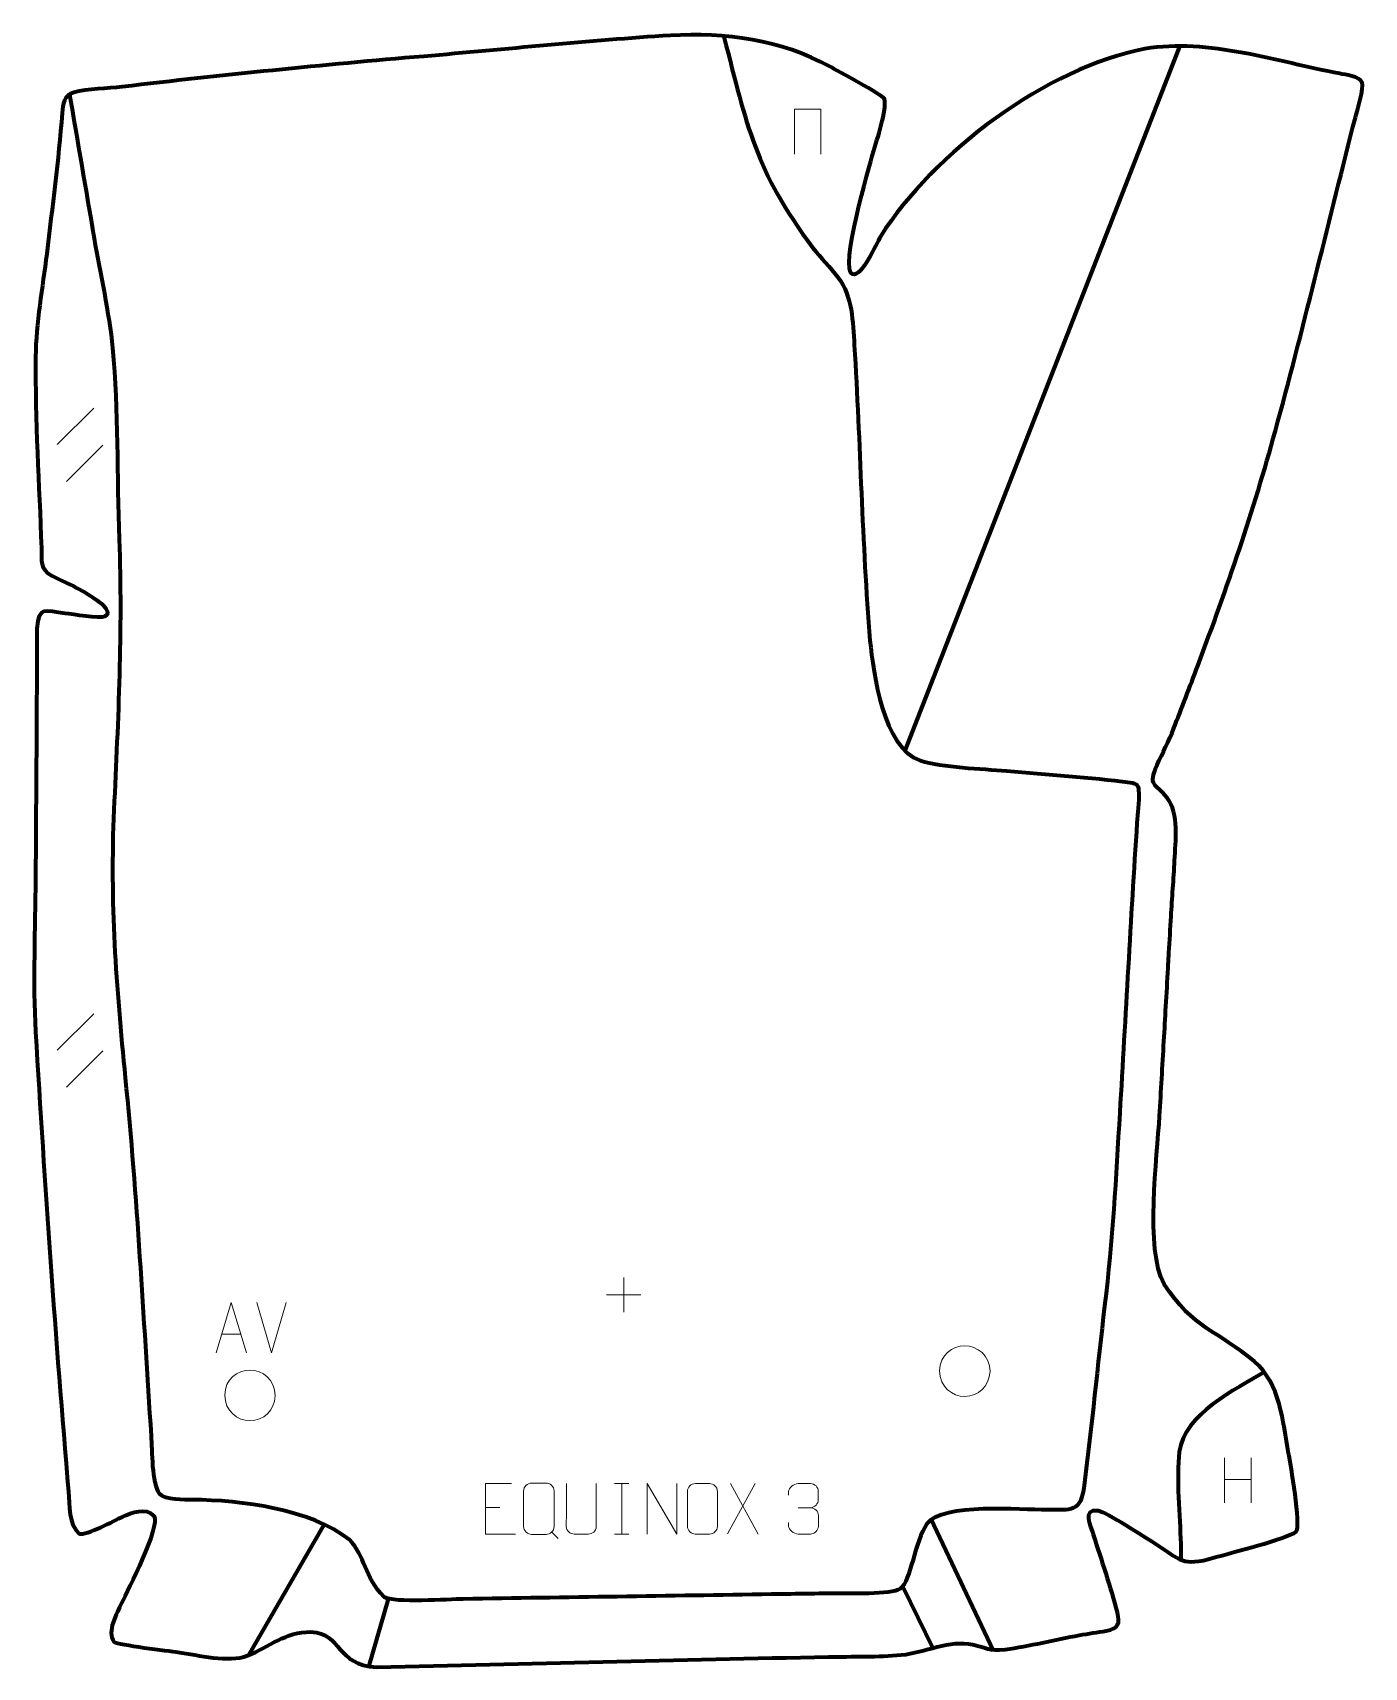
# Model space of a CAD drawing. Header units: millimetres. Extents: x 1051 to 1712, y -4 to 807.
import ezdxf

# ---------------------------------------------------------------- set-up
doc = ezdxf.new("R2010")
doc.units = ezdxf.units.MM
doc.header["$MEASUREMENT"] = 0
doc.layers.add('layer 2', color=7, linetype='Continuous')
doc.layers.add('layer 3', color=7, linetype='Continuous')

msp = doc.modelspace()

# ---------------------------------------------------------------- linework, layer by layer
at = {"layer": 'layer 2', "color": 142, "lineweight": 158}
for points, knots in [([(1393.7582, 804.8352), (1405.2718, 760.1513), (1409.3389, 738.2271), (1437.8823, 699.9859), (1437.8823, 699.9859), (1441.8815, 694.89), (1446.5769, 690.2873), (1450.3393, 685.37), (1450.3393, 685.37), (1457.6485, 675.8172), (1457.7299, 663.2821), (1458.4937, 651.6543), (1458.4937, 651.6543), (1461.4927, 602.892), (1462.277, 553.7509), (1466.2754, 505.1066), (1466.2754, 505.1066), (1467.9847, 488.4848), (1472.78, 451.7967), (1491.1188, 445.5982), (1491.1188, 445.5982), (1502.2212, 442.0281), (1521.6716, 441.583), (1533.9709, 440.4193), (1533.9709, 440.4193), (1554.2072, 438.5621), (1575.2725, 437.3561), (1595.3314, 434.6623), (1595.3314, 434.6623), (1598.952, 434.176), (1599.4601, 433.4465), (1599.6633, 429.3776), (1599.6633, 429.3776), (1599.8555, 425.5299), (1598.9862, 418.913), (1598.7119, 414.6985), (1598.7119, 414.6985), (1595.6041, 366.8246), (1593.0434, 318.7958), (1590.1865, 270.8891), (1590.1865, 270.8891), (1588.2994, 238.5006), (1586.537, 207.2947), (1582.6839, 175.0117), (1582.6839, 175.0117), (1579.1745, 145.3238), (1576.3264, 115.5564), (1572.5472, 85.9016), (1572.5472, 85.9016), (1570.7965, 72.1647), (1566.3932, 73.8205), (1553.963, 73.6969), (1553.963, 73.6969), (1541.4716, 73.8467), (1502.0378, 77.2179), (1494.5542, 66.7861), (1494.5542, 66.7861), (1488.4766, 58.3139), (1486.6403, 38.5979), (1481.2944, 34.5908), (1481.2944, 34.5908), (1477.1378, 31.4751), (1455.0613, 32.3773), (1448.8321, 32.3204), (1448.8321, 32.3204), (1438.3264, 32.1609), (1427.8209, 32.0014), (1417.3153, 31.8419), (1417.3153, 31.8419), (1366.3791, 31.0688), (1315.4428, 30.2955), (1264.5066, 29.5223), (1264.5066, 29.5223), (1257.487, 29.3485), (1229.8226, 27.4918), (1225.2897, 30.4211), (1225.2897, 30.4211), (1215.047, 40.6905), (1216.0084, 50.8674), (1207.9943, 58.8565), (1207.9943, 58.8565), (1188.7286, 74.2156), (1154.2312, 78.5688), (1130.1716, 78.7548), (1130.1716, 78.7548), (1126.4252, 78.7838), (1116.2386, 78.6005), (1113.7765, 81.6656), (1113.7765, 81.6656), (1109.978, 87.0841), (1110.2667, 103.2108), (1109.7832, 110.4756), (1109.7832, 110.4756), (1105.8399, 169.9611), (1102.8422, 228.7718), (1096.9205, 288.1689), (1096.9205, 288.1689), (1092.4108, 333.5303), (1089.1996, 375.405), (1091.3204, 421.1193), (1091.3204, 421.1193), (1093.4089, 466.3562), (1095.6423, 509.9792), (1093.896, 555.3497), (1093.896, 555.3497), (1092.8144, 586.6295), (1093.4745, 619.0996), (1090.6583, 650.1562), (1090.6583, 650.1562), (1088.9066, 668.0519), (1084.5624, 686.7585), (1081.5148, 704.6283), (1081.5148, 704.6283), (1077.4105, 728.6943), (1073.2979, 752.7588), (1069.1897, 776.824)], [0, 0, 0, 0, 0.03333333, 0.03333333, 0.03333333, 0.03333333, 0.06666667, 0.06666667, 0.06666667, 0.06666667, 0.1, 0.1, 0.1, 0.1, 0.13333333, 0.13333333, 0.13333333, 0.13333333, 0.16666667, 0.16666667, 0.16666667, 0.16666667, 0.2, 0.2, 0.2, 0.2, 0.23333333, 0.23333333, 0.23333333, 0.23333333, 0.26666667, 0.26666667, 0.26666667, 0.26666667, 0.3, 0.3, 0.3, 0.3, 0.33333333, 0.33333333, 0.33333333, 0.33333333, 0.36666667, 0.36666667, 0.36666667, 0.36666667, 0.4, 0.4, 0.4, 0.4, 0.43333333, 0.43333333, 0.43333333, 0.43333333, 0.46666667, 0.46666667, 0.46666667, 0.46666667, 0.5, 0.5, 0.5, 0.5, 0.53333333, 0.53333333, 0.53333333, 0.53333333, 0.56666667, 0.56666667, 0.56666667, 0.56666667, 0.6, 0.6, 0.6, 0.6, 0.63333333, 0.63333333, 0.63333333, 0.63333333, 0.66666667, 0.66666667, 0.66666667, 0.66666667, 0.7, 0.7, 0.7, 0.7, 0.73333333, 0.73333333, 0.73333333, 0.73333333, 0.76666667, 0.76666667, 0.76666667, 0.76666667, 0.8, 0.8, 0.8, 0.8, 0.83333333, 0.83333333, 0.83333333, 0.83333333, 0.86666667, 0.86666667, 0.86666667, 0.86666667, 0.9, 0.9, 0.9, 0.9, 0.93333333, 0.93333333, 0.93333333, 0.93333333, 1, 1, 1, 1]), ([(1662.1442, 142.3114), (1647.5785, 133.3463), (1622.1104, 121.4539), (1619.7304, 102.5212), (1619.7304, 102.5212), (1618.0742, 89.3463), (1620.1444, 70.7882), (1620.4205, 56.9435), (1620.4205, 56.9435), (1620.4714, 54.3914), (1620.5216, 51.8393), (1620.5734, 49.2872)], [0, 0, 0, 0, 0.25, 0.25, 0.25, 0.25, 0.5, 0.5, 0.5, 0.5, 1, 1, 1, 1])]:
    msp.add_open_spline(points, degree=3, knots=knots, dxfattribs=at)
for points in [[(1620.0847, 800.644), (1620.0847, 800.644), (1483.4206, 450.0328), (1483.4206, 450.0328)], [(1195.2938, 66.3294), (1195.2938, 66.3294), (1157.9618, 1.659), (1157.9618, 1.659)], [(1496.4609, 69.5437), (1496.4609, 69.5437), (1527.6129, 3.7609), (1527.6129, 3.7609)], [(1482.4995, 35.6133), (1482.4995, 35.6133), (1497.512, 5.057), (1497.512, 5.057)], [(1227.2698, 29.4718), (1227.2698, 29.4718), (1217.5106, -4.3672), (1217.5106, -4.3672)]]:
    msp.add_open_spline(points, degree=3, dxfattribs=at)
at = {"layer": 'layer 2', "color": 142, "lineweight": 9}
for points, knots in [([(1428.739, 746.4057), (1428.739, 746.4057), (1428.739, 768.7981), (1428.739, 768.7981), (1428.739, 768.7981), (1428.739, 768.7981), (1441.882, 768.7981), (1441.882, 768.7981), (1441.882, 768.7981), (1441.882, 768.7981), (1441.882, 746.4057), (1441.882, 746.4057)], [0, 0, 0, 0, 0.25, 0.25, 0.25, 0.25, 0.5, 0.5, 0.5, 0.5, 1, 1, 1, 1]), ([(1141.9105, 151.6572), (1141.9105, 151.6572), (1149.2953, 176.6576), (1149.2953, 176.6576), (1149.2953, 176.6576), (1149.2953, 176.6576), (1156.8795, 151.6572), (1156.8795, 151.6572)], [0, 0, 0, 0, 0.33333333, 0.33333333, 0.33333333, 0.33333333, 1, 1, 1, 1]), ([(1500.7921, 142.6971), (1500.8764, 150.6172), (1507.1668, 155.2043), (1513.3156, 155.0886), (1513.3156, 155.0886), (1519.4644, 155.2043), (1525.7548, 150.3579), (1525.8391, 142.4378), (1525.8391, 142.4378), (1525.3975, 134.8887), (1520.0997, 130.0813), (1513.3156, 130.0462), (1513.3156, 130.0462), (1507.1668, 129.9305), (1500.8764, 134.777), (1500.7921, 142.6971)], [0, 0, 0, 0, 0.2, 0.2, 0.2, 0.2, 0.4, 0.4, 0.4, 0.4, 0.6, 0.6, 0.6, 0.6, 1, 1, 1, 1]), ([(1146.1263, 130.6745), (1146.2106, 138.5946), (1152.501, 143.1817), (1158.6498, 143.0661), (1158.6498, 143.0661), (1164.7986, 143.1817), (1171.089, 138.3353), (1171.1733, 130.4152), (1171.1733, 130.4152), (1170.7317, 122.8662), (1165.4338, 118.0587), (1158.6498, 118.0236), (1158.6498, 118.0236), (1152.501, 117.908), (1146.2106, 122.7544), (1146.1263, 130.6745)], [0, 0, 0, 0, 0.2, 0.2, 0.2, 0.2, 0.4, 0.4, 0.4, 0.4, 0.6, 0.6, 0.6, 0.6, 1, 1, 1, 1]), ([(1288.42, 86.7565), (1288.42, 86.7565), (1275.5218, 86.7565), (1275.5218, 86.7565), (1275.5218, 86.7565), (1275.5218, 86.7565), (1275.5218, 61.756), (1275.5218, 61.756), (1275.5218, 61.756), (1275.5218, 61.756), (1290.4156, 61.756), (1290.4156, 61.756)], [0, 0, 0, 0, 0.25, 0.25, 0.25, 0.25, 0.5, 0.5, 0.5, 0.5, 1, 1, 1, 1]), ([(1298.4145, 87.0341), (1300.7868, 87.0341), (1303.1592, 87.0341), (1305.5317, 87.0341), (1305.5317, 87.0341), (1307.5171, 87.0703), (1309.5482, 85.549), (1309.5754, 83.0627), (1309.5754, 83.0627), (1309.5751, 77.2011), (1309.5751, 71.3392), (1309.5754, 65.4768), (1309.5754, 65.4768), (1309.433, 63.107), (1307.7223, 61.5979), (1305.5317, 61.5869), (1305.5317, 61.5869), (1303.1532, 61.5874), (1300.7749, 61.5874), (1298.3969, 61.5869), (1298.3969, 61.5869), (1296.4334, 61.4795), (1294.4217, 63.4016), (1294.4333, 65.4591), (1294.4333, 65.4591), (1294.4336, 71.3442), (1294.4336, 77.229), (1294.4333, 83.1135), (1294.4333, 83.1135), (1294.4376, 85.2942), (1296.2191, 87.0478), (1298.4145, 87.0341)], [0, 0, 0, 0, 0.11111111, 0.11111111, 0.11111111, 0.11111111, 0.22222222, 0.22222222, 0.22222222, 0.22222222, 0.33333333, 0.33333333, 0.33333333, 0.33333333, 0.44444444, 0.44444444, 0.44444444, 0.44444444, 0.55555556, 0.55555556, 0.55555556, 0.55555556, 0.66666667, 0.66666667, 0.66666667, 0.66666667, 0.77777778, 0.77777778, 0.77777778, 0.77777778, 1, 1, 1, 1]), ([(1330.3849, 86.7608), (1330.3845, 81.2108), (1330.4804, 70.9898), (1330.4808, 65.439), (1330.4808, 65.439), (1330.3408, 63.1953), (1328.6605, 61.7664), (1326.5087, 61.7559), (1326.5087, 61.7559), (1324.1724, 61.7563), (1321.8361, 61.7563), (1319.5003, 61.7559), (1319.5003, 61.7559), (1317.5716, 61.6542), (1315.5958, 63.4741), (1315.607, 65.4223), (1315.607, 65.4223), (1315.6074, 70.9946), (1315.7029, 81.1892), (1315.7025, 86.7608)], [0, 0, 0, 0, 0.16666667, 0.16666667, 0.16666667, 0.16666667, 0.33333333, 0.33333333, 0.33333333, 0.33333333, 0.5, 0.5, 0.5, 0.5, 0.66666667, 0.66666667, 0.66666667, 0.66666667, 1, 1, 1, 1]), ([(1355.778, 61.7561), (1355.778, 61.7561), (1355.778, 86.7566), (1355.778, 86.7566), (1355.778, 86.7566), (1355.778, 86.7566), (1370.4603, 61.7561), (1370.4603, 61.7561), (1370.4603, 61.7561), (1370.4603, 61.7561), (1370.4603, 86.7566), (1370.4603, 86.7566)], [0, 0, 0, 0, 0.25, 0.25, 0.25, 0.25, 0.5, 0.5, 0.5, 0.5, 1, 1, 1, 1]), ([(1379.6305, 86.7563), (1381.9606, 86.7563), (1384.2911, 86.7563), (1386.6215, 86.7563), (1386.6215, 86.7563), (1388.5718, 86.7919), (1390.567, 85.2975), (1390.5937, 82.8553), (1390.5937, 82.8553), (1390.5933, 77.0976), (1390.5933, 71.3395), (1390.5937, 65.581), (1390.5937, 65.581), (1390.4537, 63.2532), (1388.7733, 61.7709), (1386.6215, 61.76), (1386.6215, 61.76), (1384.2853, 61.7604), (1381.949, 61.7604), (1379.6131, 61.76), (1379.6131, 61.76), (1377.6845, 61.6545), (1375.7086, 63.5425), (1375.7199, 65.5636), (1375.7199, 65.5636), (1375.7202, 71.3445), (1375.7202, 77.125), (1375.7199, 82.9052), (1375.7199, 82.9052), (1375.7241, 85.0473), (1377.4741, 86.7698), (1379.6305, 86.7563)], [0, 0, 0, 0, 0.11111111, 0.11111111, 0.11111111, 0.11111111, 0.22222222, 0.22222222, 0.22222222, 0.22222222, 0.33333333, 0.33333333, 0.33333333, 0.33333333, 0.44444444, 0.44444444, 0.44444444, 0.44444444, 0.55555556, 0.55555556, 0.55555556, 0.55555556, 0.66666667, 0.66666667, 0.66666667, 0.66666667, 0.77777778, 0.77777778, 0.77777778, 0.77777778, 1, 1, 1, 1]), ([(1425.8725, 81.0615), (1425.8725, 81.0615), (1425.8725, 82.9223), (1425.8725, 82.9223), (1425.8725, 82.9223), (1425.8582, 84.6674), (1428.5277, 86.7895), (1430.5906, 86.7667), (1430.5906, 86.7667), (1432.6586, 86.7667), (1434.7265, 86.7667), (1436.7941, 86.7667), (1436.7941, 86.7667), (1438.9927, 86.7756), (1440.594, 84.9253), (1440.6385, 83.0096), (1440.6385, 83.0096), (1440.6381, 81.5718), (1440.6381, 80.134), (1440.6385, 78.6958), (1440.6385, 78.6958), (1440.5898, 77.0392), (1438.9842, 74.805), (1436.7817, 74.815), (1436.7817, 74.815), (1438.9896, 74.8038), (1440.6006, 72.9972), (1440.6547, 70.9339), (1440.6547, 70.9339), (1440.6543, 69.1458), (1440.6543, 67.3577), (1440.6547, 65.5692), (1440.6547, 65.5692), (1440.6648, 63.504), (1438.6061, 61.7375), (1436.7817, 61.7457), (1436.7817, 61.7457), (1434.7126, 61.746), (1432.6435, 61.746), (1430.574, 61.7457), (1430.574, 61.7457), (1428.4013, 61.7573), (1425.8655, 64.162), (1425.847, 65.6265), (1425.847, 65.6265), (1425.847, 65.6265), (1425.847, 67.5386), (1425.847, 67.5386)], [0, 0, 0, 0, 0.07692308, 0.07692308, 0.07692308, 0.07692308, 0.15384615, 0.15384615, 0.15384615, 0.15384615, 0.23076923, 0.23076923, 0.23076923, 0.23076923, 0.30769231, 0.30769231, 0.30769231, 0.30769231, 0.38461538, 0.38461538, 0.38461538, 0.38461538, 0.46153846, 0.46153846, 0.46153846, 0.46153846, 0.53846154, 0.53846154, 0.53846154, 0.53846154, 0.61538462, 0.61538462, 0.61538462, 0.61538462, 0.69230769, 0.69230769, 0.69230769, 0.69230769, 0.76923077, 0.76923077, 0.76923077, 0.76923077, 0.84615385, 0.84615385, 0.84615385, 0.84615385, 1, 1, 1, 1])]:
    msp.add_open_spline(points, degree=3, knots=knots, dxfattribs=at)
for points in [[(1063.081, 602.3933), (1063.081, 602.3933), (1081.1611, 620.4733), (1081.1611, 620.4733)], [(1063.081, 602.3933), (1063.081, 602.3933), (1081.1611, 620.4733), (1081.1611, 620.4733)], [(1067.6418, 584.0453), (1067.6418, 584.0453), (1085.7218, 602.1253), (1085.7218, 602.1253)], [(1067.6418, 584.0453), (1067.6418, 584.0453), (1085.7218, 602.1253), (1085.7218, 602.1253)], [(1063.081, 301.829), (1063.081, 301.829), (1081.1611, 319.9091), (1081.1611, 319.9091)], [(1063.081, 301.829), (1063.081, 301.829), (1081.1611, 319.9091), (1081.1611, 319.9091)], [(1067.6418, 283.481), (1067.6418, 283.481), (1085.7218, 301.561), (1085.7218, 301.561)], [(1067.6418, 283.481), (1067.6418, 283.481), (1085.7218, 301.561), (1085.7218, 301.561)], [(1344.0638, 189.0601), (1344.0638, 189.0601), (1344.0638, 171.875), (1344.0638, 171.875)], [(1335.4713, 180.4676), (1335.4713, 180.4676), (1352.6564, 180.4676), (1352.6564, 180.4676)], [(1169.3214, 151.6499), (1169.3214, 151.6499), (1161.9859, 176.6504), (1161.9859, 176.6504)], [(1176.657, 176.6504), (1176.657, 176.6504), (1169.3215, 151.6499), (1169.3215, 151.6499)], [(1144.6382, 160.924), (1144.6382, 160.924), (1154.1518, 160.924), (1154.1518, 160.924)], [(1642.2097, 99.5532), (1642.2097, 99.5532), (1642.2097, 77.3188), (1642.2097, 77.3188)], [(1655.3501, 99.5532), (1655.3501, 99.5532), (1655.3501, 77.1608), (1655.3501, 77.1608)], [(1339.4908, 86.7566), (1339.4908, 86.7566), (1346.6724, 86.7566), (1346.6724, 86.7566)], [(1343.0816, 86.7566), (1343.0816, 86.7566), (1343.0816, 61.7561), (1343.0816, 61.7561)], [(1409.3489, 86.7566), (1409.3489, 86.7566), (1395.5825, 61.8139), (1395.5825, 61.8139)], [(1397.0398, 86.7566), (1397.0398, 86.7566), (1410.8063, 61.7561), (1410.8063, 61.7561)], [(1642.2272, 88.8908), (1642.2272, 88.8908), (1655.3501, 88.8908), (1655.3501, 88.8908)], [(1275.5218, 74.8545), (1275.5218, 74.8545), (1282.7034, 74.8545), (1282.7034, 74.8545)], [(1430.591, 74.8046), (1430.591, 74.8046), (1436.7991, 74.8046), (1436.7991, 74.8046)], [(1308.3633, 62.687), (1308.3633, 62.687), (1311.5795, 59.474), (1311.5795, 59.474)], [(1339.4908, 61.7561), (1339.4908, 61.7561), (1346.6724, 61.7561), (1346.6724, 61.7561)]]:
    msp.add_open_spline(points, degree=3, dxfattribs=at)
at = {"layer": 'layer 3', "color": 242, "lineweight": 158}
msp.add_open_spline([(1095.2815, 779.8708), (1145.3057, 785.7317), (1194.708, 790.7244), (1244.8952, 794.9686), (1244.8952, 794.9686), (1285.5926, 798.4367), (1326.5085, 802.7789), (1367.2423, 805.3577), (1367.2423, 805.3577), (1394.3486, 806.7089), (1422.3527, 803.3174), (1446.3301, 789.8901), (1446.3301, 789.8901), (1450.2147, 787.7424), (1472.3377, 775.9869), (1473.4517, 773.8223), (1473.4517, 773.8223), (1474.901, 768.5924), (1469.6742, 753.5879), (1467.9196, 747.3283), (1467.9196, 747.3283), (1466.0502, 740.6586), (1450.9601, 689.0184), (1457.5989, 686.8112), (1457.5989, 686.8112), (1462.2657, 685.2596), (1469.2379, 701.7848), (1471.4858, 705.6222), (1471.4858, 705.6222), (1497.5635, 747.0388), (1554.2036, 789.6865), (1602.6809, 798.6835), (1602.6809, 798.6835), (1633.9007, 804.0447), (1668.5688, 792.1861), (1699.3111, 786.3843), (1699.3111, 786.3843), (1702.0522, 785.8669), (1709.3773, 784.9674), (1710.54, 782.0687), (1710.54, 782.0687), (1711.5224, 779.6192), (1707.9065, 767.6575), (1707.0965, 764.624), (1707.0965, 764.624), (1706.6917, 763.1085), (1706.2919, 761.5944), (1705.8998, 760.0755), (1705.8998, 760.0755), (1693.1929, 709.883), (1681.0229, 659.1258), (1667.4023, 609.2139), (1667.4023, 609.2139), (1656.4045, 568.9135), (1643.6155, 531.5189), (1628.8569, 492.4884), (1628.8569, 492.4884), (1624.9214, 482.0807), (1620.9341, 471.6741), (1616.912, 461.2994), (1616.912, 461.2994), (1614.417, 455.1264), (1611.5355, 449.445), (1608.7441, 443.4357), (1608.7441, 443.4357), (1604.1569, 432.5438), (1607.5457, 434.7567), (1613.6827, 427.0277), (1613.6827, 427.0277), (1619.6865, 419.4664), (1617.8429, 405.3118), (1617.3905, 396.0612), (1617.3905, 396.0612), (1616.936, 386.7702), (1616.2005, 377.4901), (1615.6516, 368.2029), (1615.6516, 368.2029), (1615.3066, 362.179), (1614.9615, 356.1552), (1614.6165, 350.1313), (1614.6165, 350.1313), (1614.5075, 348.229), (1614.3985, 346.3267), (1614.2896, 344.4245), (1614.2896, 344.4245), (1614.2896, 344.4245), (1614.1806, 342.5222), (1614.1806, 342.5222), (1614.1806, 342.5222), (1613.8174, 336.1813), (1613.4542, 329.8403), (1613.0909, 323.4994), (1613.0909, 323.4994), (1612.764, 317.7926), (1612.4371, 312.0858), (1612.1103, 306.379), (1612.1103, 306.379), (1611.402, 294.0141), (1610.6937, 281.6494), (1609.9854, 269.2846), (1609.9854, 269.2846), (1608.6904, 248.8972), (1602.7442, 202.8799), (1612.1654, 185.7698), (1612.1654, 185.7698), (1626.6714, 163.6621), (1638.7098, 162.5478), (1657.029, 147.4002), (1657.029, 147.4002), (1669.7651, 136.448), (1671.1223, 117.6002), (1673.9519, 101.927), (1673.9519, 101.927), (1674.9638, 96.3215), (1680.3096, 66.2971), (1677.7557, 62.9965), (1677.7557, 62.9965), (1672.8511, 59.2769), (1645.1887, 52.4947), (1637.0578, 50.0685), (1637.0578, 50.0685), (1620.8556, 45.4382), (1620.7569, 48.8107), (1607.2995, 57.3408), (1607.2995, 57.3408), (1602.7032, 60.26), (1583.3374, 72.8286), (1579.5537, 73.4228), (1579.5537, 73.4228), (1571.3674, 74.7084), (1575.9071, 65.6868), (1577.2237, 61.4515), (1577.2237, 61.4515), (1581.1708, 48.8347), (1585.798, 35.4701), (1589.0308, 22.7468), (1589.0308, 22.7468), (1590.4215, 17.2729), (1589.8003, 14.9833), (1583.3733, 13.7679), (1583.3733, 13.7679), (1579.101, 12.96), (1574.5147, 12.3652), (1570.1365, 11.5634), (1570.1365, 11.5634), (1558.0244, 9.315), (1545.3895, 6.2373), (1533.3155, 4.4437), (1533.3155, 4.4437), (1524.8276, 3.8909), (1524.417, 5.2452), (1517.1927, 7.0027), (1517.1927, 7.0027), (1505.9396, 9.4209), (1493.5146, 2.934), (1481.785, 1.7931), (1481.785, 1.7931), (1470.4984, 0.6954), (1457.277, 1.0253), (1445.7534, 0.8151), (1445.7534, 0.8151), (1371.0506, -0.5578), (1296.3649, -2.697), (1221.6672, -4.3009), (1221.6672, -4.3009), (1200.6882, -3.2075), (1205.0691, 12.3523), (1188.7616, 13.2154), (1188.7616, 13.2154), (1176.3226, 13.2261), (1168.2206, 5.846), (1157.4972, 1.4313), (1157.4972, 1.4313), (1147.8875, -2.1904), (1133.1656, 1.6582), (1122.9271, 3.1486), (1122.9271, 3.1486), (1118.2554, 3.7902), (1093.2839, 6.7112), (1091.1569, 8.3424), (1091.1569, 8.3424), (1087.3234, 13.1348), (1092.6601, 22.6568), (1094.9526, 27.4023), (1094.9526, 27.4023), (1098.1334, 33.8927), (1114.3418, 65.5476), (1110.9696, 70.7501), (1110.9696, 70.7501), (1106.6795, 75.2246), (1100.2464, 72.4549), (1095.3657, 70.3178), (1095.3657, 70.3178), (1091.5053, 68.6275), (1077.3467, 60.816), (1074.1391, 61.9254), (1074.1391, 61.9254), (1068.553, 66.1343), (1069.2323, 76.3643), (1068.6567, 82.763), (1068.6567, 82.763), (1062.0522, 158.6926), (1056.8516, 234.9325), (1052.2624, 311.0121), (1052.2624, 311.0121), (1050.8588, 335.9037), (1052.0966, 361.9698), (1052.2625, 387.0125), (1052.2625, 387.0125), (1052.5352, 428.3576), (1052.8339, 469.7049), (1052.9544, 511.0503), (1052.9544, 511.0503), (1053.5858, 522.2898), (1056.9968, 519.7568), (1066.9805, 518.5747), (1066.9805, 518.5747), (1070.6746, 518.1373), (1084.0447, 515.777), (1086.729, 517.0731), (1086.729, 517.0731), (1090.2427, 518.7699), (1085.7585, 522.7605), (1084.2391, 523.9904), (1084.2391, 523.9904), (1075.5461, 530.6418), (1069.7741, 532.4437), (1060.5196, 537.2324), (1060.5196, 537.2324), (1054.0322, 540.9038), (1055.3793, 544.1355), (1055.1646, 550.9834), (1055.1646, 550.9834), (1054.1281, 582.4493), (1051.9384, 614.5198), (1052.2852, 645.9465), (1052.2852, 645.9465), (1052.4633, 662.0982), (1055.8375, 680.687), (1057.7955, 696.9743), (1057.7955, 696.9743), (1060.637, 720.4397), (1063.6374, 743.1259), (1065.475, 766.7469), (1065.475, 766.7469), (1065.8448, 771.5007), (1066.2295, 775.419), (1071.2391, 777.1028), (1071.2391, 777.1028), (1078.1724, 778.7888), (1087.9447, 779.0838), (1095.2815, 779.8708)], degree=3, knots=[0, 0, 0, 0, 0.015625, 0.015625, 0.015625, 0.015625, 0.03125, 0.03125, 0.03125, 0.03125, 0.046875, 0.046875, 0.046875, 0.046875, 0.0625, 0.0625, 0.0625, 0.0625, 0.078125, 0.078125, 0.078125, 0.078125, 0.09375, 0.09375, 0.09375, 0.09375, 0.109375, 0.109375, 0.109375, 0.109375, 0.125, 0.125, 0.125, 0.125, 0.140625, 0.140625, 0.140625, 0.140625, 0.15625, 0.15625, 0.15625, 0.15625, 0.171875, 0.171875, 0.171875, 0.171875, 0.1875, 0.1875, 0.1875, 0.1875, 0.203125, 0.203125, 0.203125, 0.203125, 0.21875, 0.21875, 0.21875, 0.21875, 0.234375, 0.234375, 0.234375, 0.234375, 0.25, 0.25, 0.25, 0.25, 0.265625, 0.265625, 0.265625, 0.265625, 0.28125, 0.28125, 0.28125, 0.28125, 0.296875, 0.296875, 0.296875, 0.296875, 0.3125, 0.3125, 0.3125, 0.3125, 0.328125, 0.328125, 0.328125, 0.328125, 0.34375, 0.34375, 0.34375, 0.34375, 0.359375, 0.359375, 0.359375, 0.359375, 0.375, 0.375, 0.375, 0.375, 0.390625, 0.390625, 0.390625, 0.390625, 0.40625, 0.40625, 0.40625, 0.40625, 0.421875, 0.421875, 0.421875, 0.421875, 0.4375, 0.4375, 0.4375, 0.4375, 0.453125, 0.453125, 0.453125, 0.453125, 0.46875, 0.46875, 0.46875, 0.46875, 0.484375, 0.484375, 0.484375, 0.484375, 0.5, 0.5, 0.5, 0.5, 0.515625, 0.515625, 0.515625, 0.515625, 0.53125, 0.53125, 0.53125, 0.53125, 0.546875, 0.546875, 0.546875, 0.546875, 0.5625, 0.5625, 0.5625, 0.5625, 0.578125, 0.578125, 0.578125, 0.578125, 0.59375, 0.59375, 0.59375, 0.59375, 0.609375, 0.609375, 0.609375, 0.609375, 0.625, 0.625, 0.625, 0.625, 0.640625, 0.640625, 0.640625, 0.640625, 0.65625, 0.65625, 0.65625, 0.65625, 0.671875, 0.671875, 0.671875, 0.671875, 0.6875, 0.6875, 0.6875, 0.6875, 0.703125, 0.703125, 0.703125, 0.703125, 0.71875, 0.71875, 0.71875, 0.71875, 0.734375, 0.734375, 0.734375, 0.734375, 0.75, 0.75, 0.75, 0.75, 0.765625, 0.765625, 0.765625, 0.765625, 0.78125, 0.78125, 0.78125, 0.78125, 0.796875, 0.796875, 0.796875, 0.796875, 0.8125, 0.8125, 0.8125, 0.8125, 0.828125, 0.828125, 0.828125, 0.828125, 0.84375, 0.84375, 0.84375, 0.84375, 0.859375, 0.859375, 0.859375, 0.859375, 0.875, 0.875, 0.875, 0.875, 0.890625, 0.890625, 0.890625, 0.890625, 0.90625, 0.90625, 0.90625, 0.90625, 0.921875, 0.921875, 0.921875, 0.921875, 0.9375, 0.9375, 0.9375, 0.9375, 0.953125, 0.953125, 0.953125, 0.953125, 0.96875, 0.96875, 0.96875, 0.96875, 1, 1, 1, 1], dxfattribs=at)

doc.saveas('drawing.dxf')
